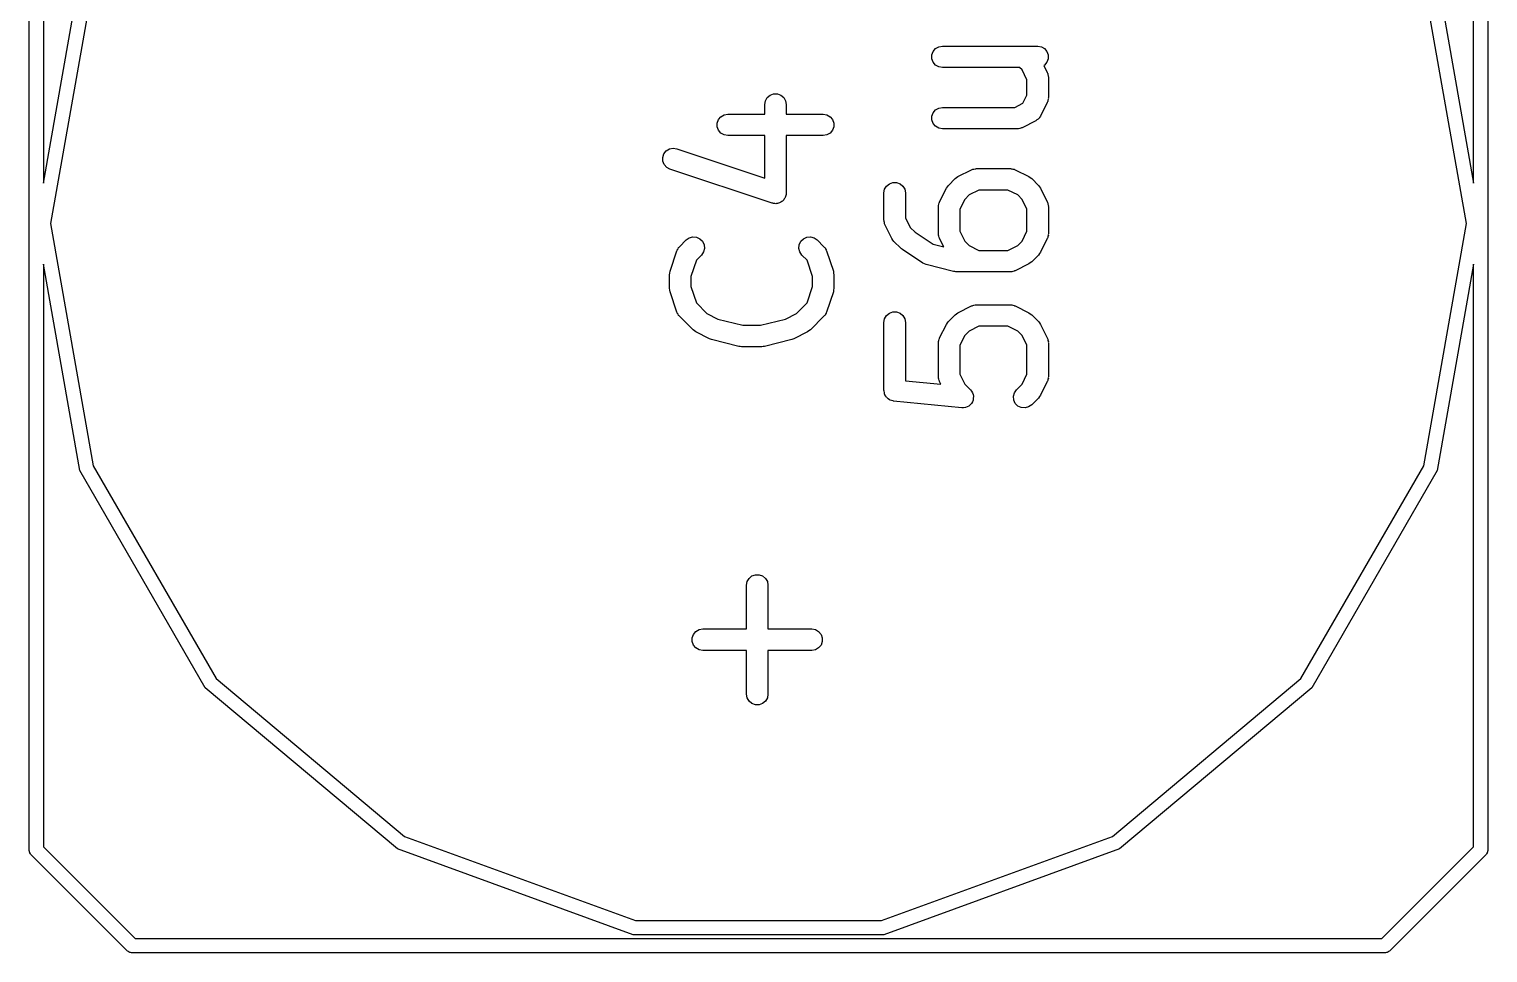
# Model space of a CAD drawing. Extents: x 1 to 57, y -99 to 45.
# Drawn here: x 12.9 to 23.1, y -59.6 to -53.14 of the extents above; entities that cross this region are included whole.
import ezdxf

# ---------------------------------------------------------------- set-up
doc = ezdxf.new("R2010")
doc.units = 0
doc.header["$MEASUREMENT"] = 0
doc.layers.add('BLACK', color=7, linetype='CONTINUOUS')

msp = doc.modelspace()

# ---------------------------------------------------------------- linework, layer by layer
at = {"layer": 'Black'}
for p, q in [((12.9, -58.88), (12.9, -49.45)), ((23.1, -49.45), (23.1, -58.88)), ((13, -49.5), (13, -54.2164)), ((23, -54.2164), (23, -49.5)), ((13, -54.2164), (13.2546, -52.7728)), ((13.3485, -52.807), (13.05, -54.5)), ((22.95, -54.5), (22.6515, -52.807)), ((22.7454, -52.7728), (23, -54.2164)), ((19.2119, -53.3203), (19.2208, -53.2958)), ((19.2119, -53.3464), (19.2119, -53.3203)), ((19.2208, -53.2958), (19.2375, -53.2759)), ((19.2375, -53.2759), (19.2601, -53.2629)), ((19.2601, -53.2629), (19.2857, -53.2583)), ((19.2857, -53.2583), (19.9524, -53.2583)), ((19.9524, -53.2583), (19.978, -53.2629)), ((19.978, -53.2629), (20.0006, -53.2759)), ((20.0006, -53.2759), (20.0173, -53.2958)), ((20.0173, -53.2958), (20.0262, -53.3203)), ((20.0262, -53.3203), (20.0262, -53.3464)), ((19.2208, -53.3708), (19.2119, -53.3464)), ((19.2375, -53.3908), (19.2208, -53.3708)), ((19.2601, -53.4038), (19.2375, -53.3908)), ((19.2857, -53.4083), (19.2601, -53.4038)), ((19.8261, -53.4083), (19.2857, -53.4083)), ((19.8431, -53.4254), (19.8261, -53.4083)), ((19.8774, -53.4939), (19.8431, -53.4254)), ((20.0006, -53.3908), (19.9951, -53.3939)), ((19.9951, -53.3939), (20.0195, -53.4426)), ((20.0173, -53.3708), (20.0006, -53.3908)), ((20.0262, -53.3464), (20.0173, -53.3708)), ((20.0195, -53.4426), (20.0207, -53.4468)), ((20.0207, -53.4468), (20.0229, -53.4505)), ((19.8774, -53.6013), (19.8774, -53.4939)), ((20.0229, -53.4505), (20.0244, -53.4592)), ((20.0244, -53.4592), (20.0269, -53.4676)), ((20.0269, -53.4676), (20.0266, -53.4719)), ((20.0266, -53.4719), (20.0274, -53.4762)), ((20.0274, -53.4762), (20.0274, -53.619)), ((18.044, -53.6667), (18.0486, -53.641)), ((18.0486, -53.641), (18.0616, -53.6185)), ((18.0616, -53.6185), (18.0815, -53.6017)), ((18.0815, -53.6017), (18.106, -53.5928)), ((18.106, -53.5928), (18.1321, -53.5928)), ((18.1321, -53.5928), (18.1565, -53.6017)), ((18.1565, -53.6017), (18.1765, -53.6185)), ((18.1765, -53.6185), (18.1895, -53.641)), ((18.1895, -53.641), (18.194, -53.6667)), ((19.8489, -53.6584), (19.8774, -53.6013)), ((20.0207, -53.6484), (20.0195, -53.6526)), ((20.0229, -53.6447), (20.0207, -53.6484)), ((20.0244, -53.636), (20.0229, -53.6447)), ((20.0269, -53.6276), (20.0244, -53.636)), ((20.0274, -53.619), (20.0266, -53.6233)), ((20.0266, -53.6233), (20.0269, -53.6276)), ((17.7208, -53.772), (17.7375, -53.7521)), ((17.7375, -53.7521), (17.7601, -53.739)), ((17.7601, -53.739), (17.7857, -53.7345)), ((17.7857, -53.7345), (18.044, -53.7345)), ((18.044, -53.7345), (18.044, -53.6667)), ((18.194, -53.6667), (18.194, -53.7345)), ((18.194, -53.7345), (18.4524, -53.7345)), ((18.4524, -53.7345), (18.478, -53.739)), ((18.478, -53.739), (18.5006, -53.7521)), ((18.5006, -53.7521), (18.5173, -53.772)), ((19.2119, -53.7489), (19.2208, -53.7244)), ((19.2119, -53.7749), (19.2119, -53.7489)), ((19.2208, -53.7244), (19.2375, -53.7045)), ((19.2375, -53.7045), (19.2601, -53.6914)), ((19.2601, -53.6914), (19.2857, -53.6869)), ((19.2857, -53.6869), (19.7918, -53.6869)), ((19.7918, -53.6869), (19.8489, -53.6584)), ((19.9718, -53.7478), (19.9653, -53.7567)), ((20.0195, -53.6526), (19.9718, -53.7478)), ((17.7119, -53.7965), (17.7208, -53.772)), ((17.7119, -53.8225), (17.7119, -53.7965)), ((17.7208, -53.847), (17.7119, -53.8225)), ((17.7375, -53.867), (17.7208, -53.847)), ((18.5173, -53.847), (18.5006, -53.867)), ((18.5173, -53.772), (18.5262, -53.7965)), ((18.5262, -53.8225), (18.5173, -53.847)), ((18.5262, -53.7965), (18.5262, -53.8225)), ((19.2208, -53.7994), (19.2119, -53.7749)), ((19.2375, -53.8194), (19.2208, -53.7994)), ((19.2601, -53.8324), (19.2375, -53.8194)), ((19.2857, -53.8369), (19.2601, -53.8324)), ((19.8095, -53.8369), (19.2857, -53.8369)), ((19.8138, -53.8362), (19.8095, -53.8369)), ((19.8181, -53.8364), (19.8138, -53.8362)), ((19.8265, -53.8339), (19.8181, -53.8364)), ((19.8352, -53.8324), (19.8265, -53.8339)), ((19.8389, -53.8302), (19.8352, -53.8324)), ((19.8431, -53.829), (19.8389, -53.8302)), ((19.9383, -53.7814), (19.8431, -53.829)), ((19.9471, -53.7748), (19.9383, -53.7814)), ((19.9563, -53.7687), (19.9471, -53.7748)), ((19.9576, -53.7671), (19.9563, -53.7687)), ((19.9592, -53.7659), (19.9576, -53.7671)), ((19.9653, -53.7567), (19.9592, -53.7659)), ((17.7601, -53.88), (17.7375, -53.867)), ((17.7857, -53.8845), (17.7601, -53.88)), ((18.044, -53.8845), (17.7857, -53.8845)), ((18.044, -54.1817), (18.044, -53.8845)), ((18.4524, -53.8845), (18.194, -53.8845)), ((18.194, -53.8845), (18.194, -54.2857)), ((18.478, -53.88), (18.4524, -53.8845)), ((18.5006, -53.867), (18.478, -53.88)), ((17.3306, -54.0366), (17.3388, -54.0119)), ((17.3313, -54.0627), (17.3306, -54.0366)), ((17.3388, -54.0119), (17.355, -53.9915)), ((17.355, -53.9915), (17.3772, -53.9779)), ((17.3772, -53.9779), (17.4027, -53.9726)), ((17.4027, -53.9726), (17.4285, -53.9765)), ((17.4285, -53.9765), (18.044, -54.1817)), ((17.3409, -54.0869), (17.3313, -54.0627)), ((17.3581, -54.1064), (17.3409, -54.0869)), ((17.381, -54.1188), (17.3581, -54.1064)), ((18.0953, -54.3569), (17.381, -54.1188)), ((19.395, -54.171), (19.4903, -54.1234)), ((19.4903, -54.1234), (19.4944, -54.1222)), ((19.4944, -54.1222), (19.4982, -54.12)), ((19.4982, -54.12), (19.5068, -54.1185)), ((19.5068, -54.1185), (19.5152, -54.116)), ((19.5152, -54.116), (19.5196, -54.1162)), ((19.5196, -54.1162), (19.5238, -54.1155)), ((19.5238, -54.1155), (19.7619, -54.1155)), ((19.7619, -54.1155), (19.7662, -54.1162)), ((19.7662, -54.1162), (19.7705, -54.116)), ((19.7705, -54.116), (19.7789, -54.1185)), ((19.7789, -54.1185), (19.7876, -54.12)), ((19.7876, -54.12), (19.7913, -54.1222)), ((19.7913, -54.1222), (19.7954, -54.1234)), ((19.7954, -54.1234), (19.8907, -54.171)), ((18.8774, -54.2857), (18.8819, -54.2601)), ((18.8819, -54.2601), (18.8949, -54.2375)), ((18.8949, -54.2375), (18.9149, -54.2208)), ((18.9149, -54.2208), (18.9394, -54.2119)), ((18.9394, -54.2119), (18.9654, -54.2119)), ((18.9654, -54.2119), (18.9899, -54.2208)), ((18.9899, -54.2208), (19.0098, -54.2375)), ((19.0098, -54.2375), (19.0229, -54.2601)), ((19.0229, -54.2601), (19.0274, -54.2857)), ((19.2663, -54.3474), (19.3139, -54.2522)), ((19.3139, -54.2522), (19.321, -54.2425)), ((19.321, -54.2425), (19.3279, -54.2327)), ((19.3279, -54.2327), (19.3755, -54.1851)), ((19.3755, -54.1851), (19.3854, -54.1782)), ((19.3854, -54.1782), (19.395, -54.171)), ((19.8907, -54.171), (19.9003, -54.1782)), ((19.9003, -54.1782), (19.9102, -54.1851)), ((19.9102, -54.1851), (19.9578, -54.2327)), ((19.9578, -54.2327), (19.9647, -54.2425)), ((19.9647, -54.2425), (19.9718, -54.2522)), ((19.9718, -54.2522), (20.0195, -54.3474)), ((18.1008, -54.3577), (18.0953, -54.3569)), ((18.106, -54.3596), (18.1008, -54.3577)), ((18.1136, -54.3596), (18.106, -54.3596)), ((18.1211, -54.3607), (18.1136, -54.3596)), ((18.1265, -54.3596), (18.1211, -54.3607)), ((18.1321, -54.3596), (18.1265, -54.3596)), ((18.1392, -54.357), (18.1321, -54.3596)), ((18.1466, -54.3555), (18.1392, -54.357)), ((18.1513, -54.3526), (18.1466, -54.3555)), ((18.1565, -54.3507), (18.1513, -54.3526)), ((18.1624, -54.3458), (18.1565, -54.3507)), ((18.1688, -54.3418), (18.1624, -54.3458)), ((18.1723, -54.3375), (18.1688, -54.3418)), ((18.1765, -54.3339), (18.1723, -54.3375)), ((18.1803, -54.3274), (18.1765, -54.3339)), ((18.185, -54.3214), (18.1803, -54.3274)), ((18.1868, -54.3162), (18.185, -54.3214)), ((18.1895, -54.3114), (18.1868, -54.3162)), ((18.1908, -54.3039), (18.1895, -54.3114)), ((18.1932, -54.2967), (18.1908, -54.3039)), ((18.194, -54.2857), (18.1931, -54.2912)), ((18.1931, -54.2912), (18.1932, -54.2967)), ((18.8774, -54.4762), (18.8774, -54.2857)), ((19.0274, -54.2857), (19.0274, -54.4585)), ((19.2588, -54.3724), (19.2613, -54.364)), ((19.2613, -54.364), (19.2629, -54.3553)), ((19.2629, -54.3553), (19.265, -54.3516)), ((19.265, -54.3516), (19.2663, -54.3474)), ((19.4426, -54.3301), (19.4083, -54.3987)), ((19.473, -54.2997), (19.4426, -54.3301)), ((19.5415, -54.2655), (19.473, -54.2997)), ((19.7442, -54.2655), (19.5415, -54.2655)), ((19.8127, -54.2997), (19.7442, -54.2655)), ((19.8431, -54.3301), (19.8127, -54.2997)), ((19.8774, -54.3987), (19.8431, -54.3301)), ((20.0195, -54.3474), (20.0207, -54.3516)), ((20.0207, -54.3516), (20.0229, -54.3553)), ((20.0229, -54.3553), (20.0244, -54.364)), ((20.0244, -54.364), (20.0269, -54.3724)), ((19.0274, -54.4585), (19.0616, -54.527)), ((19.2583, -54.381), (19.2591, -54.3767)), ((19.2583, -54.5714), (19.2583, -54.381)), ((19.2591, -54.3767), (19.2588, -54.3724)), ((19.4083, -54.3987), (19.4083, -54.5537)), ((19.8774, -54.5537), (19.8774, -54.3987)), ((20.0269, -54.3724), (20.0266, -54.3767)), ((20.0266, -54.3767), (20.0274, -54.381)), ((20.0274, -54.381), (20.0274, -54.5714)), ((13.05, -54.5), (13.3485, -56.193)), ((18.8781, -54.4804), (18.8774, -54.4762)), ((18.8779, -54.4848), (18.8781, -54.4804)), ((18.8804, -54.4932), (18.8779, -54.4848)), ((18.8819, -54.5018), (18.8804, -54.4932)), ((18.8841, -54.5056), (18.8819, -54.5018)), ((18.8853, -54.5097), (18.8841, -54.5056)), ((18.9329, -54.605), (18.8853, -54.5097)), ((19.0616, -54.527), (19.0954, -54.5608)), ((19.0954, -54.5608), (19.2213, -54.6447)), ((19.4083, -54.5537), (19.4426, -54.6222)), ((19.8431, -54.6222), (19.8774, -54.5537)), ((22.6515, -56.193), (22.95, -54.5)), ((17.4371, -54.6754), (17.4413, -54.6677)), ((17.4413, -54.6677), (17.4445, -54.6648)), ((17.4445, -54.6648), (17.447, -54.6613)), ((17.447, -54.6613), (17.4946, -54.6136)), ((17.4946, -54.6136), (17.5159, -54.5987)), ((17.5159, -54.5987), (17.5411, -54.592)), ((17.5411, -54.592), (17.567, -54.5942)), ((17.567, -54.5942), (17.5906, -54.6052)), ((17.5906, -54.6052), (17.6091, -54.6236)), ((17.6091, -54.6236), (17.6201, -54.6473)), ((17.6201, -54.6473), (17.6223, -54.6732)), ((18.2824, -54.6732), (18.2847, -54.6473)), ((18.2847, -54.6473), (18.2957, -54.6236)), ((18.2957, -54.6236), (18.3141, -54.6052)), ((18.3141, -54.6052), (18.3377, -54.5942)), ((18.3377, -54.5942), (18.3637, -54.592)), ((18.3637, -54.592), (18.3888, -54.5987)), ((18.3888, -54.5987), (18.4102, -54.6136)), ((18.4102, -54.6136), (18.4578, -54.6613)), ((18.4578, -54.6613), (18.4603, -54.6648)), ((18.4603, -54.6648), (18.4635, -54.6677)), ((18.4635, -54.6677), (18.4677, -54.6754)), ((18.9401, -54.6146), (18.9329, -54.605)), ((18.947, -54.6245), (18.9401, -54.6146)), ((18.9946, -54.6721), (18.947, -54.6245)), ((19.2213, -54.6447), (19.2954, -54.6632)), ((19.2591, -54.5757), (19.2583, -54.5714)), ((19.2588, -54.58), (19.2591, -54.5757)), ((19.2613, -54.5884), (19.2588, -54.58)), ((19.2629, -54.5971), (19.2613, -54.5884)), ((19.265, -54.6008), (19.2629, -54.5971)), ((19.2663, -54.605), (19.265, -54.6008)), ((19.2954, -54.6632), (19.2663, -54.605)), ((19.4426, -54.6222), (19.473, -54.6526)), ((19.473, -54.6526), (19.5415, -54.6869)), ((19.7442, -54.6869), (19.8127, -54.6526)), ((19.8127, -54.6526), (19.8431, -54.6222)), ((20.0195, -54.605), (19.9718, -54.7002)), ((20.0207, -54.6008), (20.0195, -54.605)), ((20.0229, -54.5971), (20.0207, -54.6008)), ((20.0244, -54.5884), (20.0229, -54.5971)), ((20.0269, -54.58), (20.0244, -54.5884)), ((20.0274, -54.5714), (20.0266, -54.5757)), ((20.0266, -54.5757), (20.0269, -54.58)), ((17.3812, -54.8334), (17.4288, -54.6906)), ((17.4288, -54.6906), (17.4309, -54.6868)), ((17.4309, -54.6868), (17.432, -54.6826)), ((17.432, -54.6826), (17.4371, -54.6754)), ((17.5656, -54.7548), (17.5274, -54.8693)), ((17.6007, -54.7197), (17.5656, -54.7548)), ((17.6156, -54.6984), (17.6007, -54.7197)), ((17.6223, -54.6732), (17.6156, -54.6984)), ((18.2892, -54.6984), (18.2824, -54.6732)), ((18.3041, -54.7197), (18.2892, -54.6984)), ((18.3392, -54.7548), (18.3041, -54.7197)), ((18.3774, -54.8693), (18.3392, -54.7548)), ((18.4677, -54.6754), (18.4727, -54.6826)), ((18.4727, -54.6826), (18.4739, -54.6868)), ((18.4739, -54.6868), (18.4759, -54.6906)), ((18.4759, -54.6906), (18.5235, -54.8334)), ((19.0007, -54.6763), (18.9946, -54.6721)), ((19.006, -54.6815), (19.0007, -54.6763)), ((19.1489, -54.7767), (19.006, -54.6815)), ((19.5415, -54.6869), (19.7442, -54.6869)), ((19.9102, -54.7673), (19.9003, -54.7742)), ((19.9578, -54.7197), (19.9102, -54.7673)), ((19.9647, -54.7099), (19.9578, -54.7197)), ((19.9718, -54.7002), (19.9647, -54.7099)), ((13.2546, -56.2272), (13, -54.7836)), ((13, -54.7836), (13, -58.8593)), ((17.3774, -54.8571), (17.3795, -54.8453)), ((17.3774, -54.9524), (17.3774, -54.8571)), ((17.3795, -54.8453), (17.3812, -54.8334)), ((17.5274, -54.8693), (17.5274, -54.9402)), ((18.3774, -54.9402), (18.3774, -54.8693)), ((18.5235, -54.8334), (18.5253, -54.8453)), ((18.5253, -54.8453), (18.5274, -54.8571)), ((18.5274, -54.8571), (18.5274, -54.9524)), ((19.1606, -54.7818), (19.1489, -54.7767)), ((19.1723, -54.787), (19.1606, -54.7818)), ((19.3628, -54.8347), (19.1723, -54.787)), ((19.3719, -54.8353), (19.3628, -54.8347)), ((19.381, -54.8369), (19.3719, -54.8353)), ((19.7619, -54.8369), (19.381, -54.8369)), ((19.7662, -54.8362), (19.7619, -54.8369)), ((19.7705, -54.8364), (19.7662, -54.8362)), ((19.7789, -54.8339), (19.7705, -54.8364)), ((19.7876, -54.8324), (19.7789, -54.8339)), ((19.7913, -54.8302), (19.7876, -54.8324)), ((19.7954, -54.829), (19.7913, -54.8302)), ((19.8907, -54.7814), (19.7954, -54.829)), ((19.9003, -54.7742), (19.8907, -54.7814)), ((23, -54.7836), (22.7454, -56.2272)), ((23, -58.8593), (23, -54.7836)), ((17.3795, -54.9642), (17.3774, -54.9524)), ((17.3812, -54.9761), (17.3795, -54.9642)), ((17.4288, -55.119), (17.3812, -54.9761)), ((17.5274, -54.9402), (17.5656, -55.0547)), ((18.3392, -55.0547), (18.3774, -54.9402)), ((18.5235, -54.9761), (18.4759, -55.119)), ((18.5253, -54.9642), (18.5235, -54.9761)), ((18.5274, -54.9524), (18.5253, -54.9642)), ((17.5656, -55.0547), (17.6397, -55.1288)), ((18.2651, -55.1288), (18.3392, -55.0547)), ((19.395, -55.1234), (19.4903, -55.0758)), ((19.4903, -55.0758), (19.4944, -55.0745)), ((19.4944, -55.0745), (19.4982, -55.0724)), ((19.4982, -55.0724), (19.5068, -55.0709)), ((19.5068, -55.0709), (19.5152, -55.0683)), ((19.5152, -55.0683), (19.5196, -55.0686)), ((19.5196, -55.0686), (19.5238, -55.0679)), ((19.5238, -55.0679), (19.7619, -55.0679)), ((19.7619, -55.0679), (19.7662, -55.0686)), ((19.7662, -55.0686), (19.7705, -55.0683)), ((19.7705, -55.0683), (19.7789, -55.0709)), ((19.7789, -55.0709), (19.7876, -55.0724)), ((19.7876, -55.0724), (19.7913, -55.0745)), ((19.7913, -55.0745), (19.7954, -55.0758)), ((19.7954, -55.0758), (19.8907, -55.1234)), ((17.4309, -55.1228), (17.4288, -55.119)), ((17.432, -55.1269), (17.4309, -55.1228)), ((17.4371, -55.1341), (17.432, -55.1269)), ((17.4413, -55.1419), (17.4371, -55.1341)), ((17.4445, -55.1447), (17.4413, -55.1419)), ((17.447, -55.1483), (17.4445, -55.1447)), ((17.5422, -55.2435), (17.447, -55.1483)), ((17.6397, -55.1288), (17.7167, -55.1673)), ((17.7167, -55.1673), (17.8902, -55.2107)), ((18.0146, -55.2107), (18.1881, -55.1673)), ((18.1881, -55.1673), (18.2651, -55.1288)), ((18.4578, -55.1483), (18.3626, -55.2435)), ((18.4603, -55.1447), (18.4578, -55.1483)), ((18.4635, -55.1419), (18.4603, -55.1447)), ((18.4677, -55.1341), (18.4635, -55.1419)), ((18.4727, -55.1269), (18.4677, -55.1341)), ((18.4739, -55.1228), (18.4727, -55.1269)), ((18.4759, -55.119), (18.4739, -55.1228)), ((18.8774, -55.1905), (18.8819, -55.1648)), ((18.8819, -55.1648), (18.8949, -55.1423)), ((18.8949, -55.1423), (18.9149, -55.1255)), ((18.9149, -55.1255), (18.9394, -55.1166)), ((18.9394, -55.1166), (18.9654, -55.1166)), ((18.9654, -55.1166), (18.9899, -55.1255)), ((18.9899, -55.1255), (19.0098, -55.1423)), ((19.0098, -55.1423), (19.0229, -55.1648)), ((19.0229, -55.1648), (19.0274, -55.1905)), ((19.3279, -55.1851), (19.3755, -55.1374)), ((19.3755, -55.1374), (19.3854, -55.1306)), ((19.3854, -55.1306), (19.395, -55.1234)), ((19.8907, -55.1234), (19.9003, -55.1306)), ((19.9003, -55.1306), (19.9102, -55.1374)), ((19.9102, -55.1374), (19.9578, -55.1851)), ((17.552, -55.2504), (17.5422, -55.2435)), ((17.5617, -55.2576), (17.552, -55.2504)), ((17.6569, -55.3052), (17.5617, -55.2576)), ((17.8902, -55.2107), (18.0146, -55.2107)), ((18.3431, -55.2576), (18.2478, -55.3052)), ((18.3527, -55.2504), (18.3431, -55.2576)), ((18.3626, -55.2435), (18.3527, -55.2504)), ((18.8774, -55.6667), (18.8774, -55.1905)), ((19.0274, -55.1905), (19.0274, -55.5988)), ((19.2663, -55.2998), (19.3139, -55.2046)), ((19.3139, -55.2046), (19.321, -55.1949)), ((19.321, -55.1949), (19.3279, -55.1851)), ((19.4426, -55.2825), (19.4083, -55.351)), ((19.473, -55.2521), (19.4426, -55.2825)), ((19.5415, -55.2179), (19.473, -55.2521)), ((19.7442, -55.2179), (19.5415, -55.2179)), ((19.8127, -55.2521), (19.7442, -55.2179)), ((19.8431, -55.2825), (19.8127, -55.2521)), ((19.8774, -55.351), (19.8431, -55.2825)), ((19.9578, -55.1851), (19.9647, -55.1949)), ((19.9647, -55.1949), (19.9718, -55.2046)), ((19.9718, -55.2046), (20.0195, -55.2998)), ((17.6648, -55.3075), (17.6569, -55.3052)), ((17.6723, -55.3109), (17.6648, -55.3075)), ((17.8628, -55.3585), (17.6723, -55.3109)), ((17.8719, -55.3591), (17.8628, -55.3585)), ((17.881, -55.3607), (17.8719, -55.3591)), ((18.0238, -55.3607), (17.881, -55.3607)), ((18.0328, -55.3591), (18.0238, -55.3607)), ((18.042, -55.3585), (18.0328, -55.3591)), ((18.2325, -55.3109), (18.042, -55.3585)), ((18.24, -55.3075), (18.2325, -55.3109)), ((18.2478, -55.3052), (18.24, -55.3075)), ((19.2583, -55.3333), (19.2591, -55.3291)), ((19.2583, -55.5714), (19.2583, -55.3333)), ((19.2588, -55.3248), (19.2613, -55.3163)), ((19.2591, -55.3291), (19.2588, -55.3248)), ((19.2613, -55.3163), (19.2629, -55.3077)), ((19.2629, -55.3077), (19.265, -55.3039)), ((19.265, -55.3039), (19.2663, -55.2998)), ((19.4083, -55.351), (19.4083, -55.5537)), ((19.8774, -55.5537), (19.8774, -55.351)), ((20.0195, -55.2998), (20.0207, -55.3039)), ((20.0207, -55.3039), (20.0229, -55.3077)), ((20.0229, -55.3077), (20.0244, -55.3163)), ((20.0244, -55.3163), (20.0269, -55.3248)), ((20.0269, -55.3248), (20.0266, -55.3291)), ((20.0266, -55.3291), (20.0274, -55.3333)), ((20.0274, -55.3333), (20.0274, -55.5714)), ((19.2591, -55.5757), (19.2583, -55.5714)), ((19.2588, -55.58), (19.2591, -55.5757)), ((19.2613, -55.5884), (19.2588, -55.58)), ((19.2629, -55.5971), (19.2613, -55.5884)), ((19.4083, -55.5537), (19.4426, -55.6222)), ((19.8431, -55.6222), (19.8774, -55.5537)), ((20.0244, -55.5884), (20.0229, -55.5971)), ((20.0269, -55.58), (20.0244, -55.5884)), ((20.0274, -55.5714), (20.0266, -55.5757)), ((20.0266, -55.5757), (20.0269, -55.58)), ((18.8779, -55.6695), (18.8774, -55.6667)), ((18.8776, -55.6723), (18.8779, -55.6695)), ((18.8801, -55.6822), (18.8776, -55.6723)), ((18.8819, -55.6923), (18.8801, -55.6822)), ((19.0274, -55.5988), (19.2756, -55.6236)), ((19.265, -55.6008), (19.2629, -55.5971)), ((19.2663, -55.605), (19.265, -55.6008)), ((19.2756, -55.6236), (19.2663, -55.605)), ((19.4426, -55.6222), (19.4816, -55.6613)), ((19.4816, -55.6613), (19.4819, -55.6616)), ((19.4819, -55.6616), (19.4823, -55.6619)), ((19.4823, -55.6619), (19.4893, -55.6723)), ((19.4893, -55.6723), (19.4965, -55.6826)), ((19.4965, -55.6826), (19.4967, -55.683)), ((19.4967, -55.683), (19.4969, -55.6834)), ((19.4969, -55.6834), (19.5, -55.6956)), ((19.7824, -55.7077), (19.7892, -55.6826)), ((19.7892, -55.6826), (19.8041, -55.6613)), ((19.8041, -55.6613), (19.8431, -55.6222)), ((20.0195, -55.605), (19.9718, -55.7002)), ((20.0207, -55.6008), (20.0195, -55.605)), ((20.0229, -55.5971), (20.0207, -55.6008)), ((18.8833, -55.6948), (18.8819, -55.6923)), ((18.884, -55.6975), (18.8833, -55.6948)), ((18.8898, -55.706), (18.884, -55.6975)), ((18.8949, -55.7149), (18.8898, -55.706)), ((18.8971, -55.7167), (18.8949, -55.7149)), ((18.8987, -55.719), (18.8971, -55.7167)), ((18.907, -55.725), (18.8987, -55.719)), ((18.9149, -55.7316), (18.907, -55.725)), ((18.9175, -55.7326), (18.9149, -55.7316)), ((18.9198, -55.7342), (18.9175, -55.7326)), ((18.9297, -55.737), (18.9198, -55.7342)), ((18.9394, -55.7405), (18.9297, -55.737)), ((18.9422, -55.7405), (18.9394, -55.7405)), ((18.9449, -55.7413), (18.9422, -55.7405)), ((19.4211, -55.7889), (18.9449, -55.7413)), ((19.4216, -55.7889), (19.4211, -55.7889)), ((19.422, -55.789), (19.4216, -55.7889)), ((19.4345, -55.7879), (19.422, -55.789)), ((19.4471, -55.787), (19.4345, -55.7879)), ((19.4475, -55.7868), (19.4471, -55.787)), ((19.448, -55.7867), (19.4475, -55.7868)), ((19.4594, -55.7814), (19.448, -55.7867)), ((19.4708, -55.7763), (19.4594, -55.7814)), ((19.4712, -55.7759), (19.4708, -55.7763)), ((19.4716, -55.7757), (19.4712, -55.7759)), ((19.4805, -55.7668), (19.4716, -55.7757)), ((19.4895, -55.7581), (19.4805, -55.7668)), ((19.4897, -55.7576), (19.4895, -55.7581)), ((19.49, -55.7573), (19.4897, -55.7576)), ((19.4953, -55.7459), (19.49, -55.7573)), ((19.5008, -55.7346), (19.4953, -55.7459)), ((19.5, -55.6956), (19.5033, -55.7077)), ((19.501, -55.7337), (19.5008, -55.7341)), ((19.5008, -55.7341), (19.5008, -55.7346)), ((19.5021, -55.7212), (19.501, -55.7337)), ((19.5034, -55.7087), (19.5021, -55.7212)), ((19.5033, -55.7077), (19.5032, -55.7082)), ((19.5032, -55.7082), (19.5034, -55.7087)), ((19.7847, -55.7337), (19.7824, -55.7077)), ((19.7957, -55.7573), (19.7847, -55.7337)), ((19.8141, -55.7757), (19.7957, -55.7573)), ((19.8377, -55.7867), (19.8141, -55.7757)), ((19.8637, -55.789), (19.8377, -55.7867)), ((19.8888, -55.7823), (19.8637, -55.789)), ((19.9102, -55.7673), (19.8888, -55.7823)), ((19.9578, -55.7197), (19.9102, -55.7673)), ((19.9647, -55.7099), (19.9578, -55.7197)), ((19.9718, -55.7002), (19.9647, -55.7099)), ((13.3485, -56.193), (14.2081, -57.6818)), ((21.7919, -57.6818), (22.6515, -56.193)), ((14.1315, -57.7461), (13.2546, -56.2272)), ((22.7454, -56.2272), (21.8685, -57.7461)), ((17.9164, -57.029), (17.921, -57.0034)), ((17.921, -57.0034), (17.934, -56.9808)), ((17.934, -56.9808), (17.9539, -56.9641)), ((17.9539, -56.9641), (17.9784, -56.9552)), ((17.9784, -56.9552), (18.0045, -56.9552)), ((18.0045, -56.9552), (18.0289, -56.9641)), ((18.0289, -56.9641), (18.0489, -56.9808)), ((18.0489, -56.9808), (18.0619, -57.0034)), ((18.0619, -57.0034), (18.0664, -57.029)), ((17.9164, -57.335), (17.9164, -57.029)), ((18.0664, -57.029), (18.0664, -57.335)), ((17.5366, -57.397), (17.5455, -57.3725)), ((17.5366, -57.423), (17.5366, -57.397)), ((17.5455, -57.4475), (17.5366, -57.423)), ((17.5455, -57.3725), (17.5623, -57.3525)), ((17.5623, -57.3525), (17.5848, -57.3395)), ((17.5848, -57.3395), (17.6105, -57.335)), ((17.6105, -57.335), (17.9164, -57.335)), ((18.0664, -57.335), (18.3724, -57.335)), ((18.3724, -57.335), (18.398, -57.3395)), ((18.398, -57.3395), (18.4206, -57.3525)), ((18.4206, -57.3525), (18.4373, -57.3725)), ((18.4373, -57.3725), (18.4462, -57.397)), ((18.4462, -57.423), (18.4373, -57.4475)), ((18.4462, -57.397), (18.4462, -57.423)), ((17.5623, -57.4675), (17.5455, -57.4475)), ((17.5848, -57.4805), (17.5623, -57.4675)), ((17.6105, -57.485), (17.5848, -57.4805)), ((17.9164, -57.485), (17.6105, -57.485)), ((17.9164, -57.791), (17.9164, -57.485)), ((18.3724, -57.485), (18.0664, -57.485)), ((18.0664, -57.485), (18.0664, -57.791)), ((18.398, -57.4805), (18.3724, -57.485)), ((18.4206, -57.4675), (18.398, -57.4805)), ((18.4373, -57.4475), (18.4206, -57.4675)), ((14.2081, -57.6818), (15.525, -58.7868)), ((20.475, -58.7868), (21.7919, -57.6818)), ((15.475, -58.8734), (14.1315, -57.7461)), ((17.921, -57.8166), (17.9164, -57.791)), ((17.934, -57.8392), (17.921, -57.8166)), ((18.0619, -57.8166), (18.0489, -57.8392)), ((18.0664, -57.791), (18.0619, -57.8166)), ((21.8685, -57.7461), (20.525, -58.8734)), ((17.9539, -57.8559), (17.934, -57.8392)), ((17.9784, -57.8648), (17.9539, -57.8559)), ((18.0045, -57.8648), (17.9784, -57.8648)), ((18.0289, -57.8559), (18.0045, -57.8648)), ((18.0489, -57.8392), (18.0289, -57.8559)), ((15.525, -58.7868), (17.1404, -59.3748)), ((18.8596, -59.3748), (20.475, -58.7868)), ((12.9004, -58.8822), (12.9, -58.88)), ((12.9002, -58.8844), (12.9004, -58.8822)), ((12.9019, -58.8907), (12.9002, -58.8844)), ((12.903, -58.8971), (12.9019, -58.8907)), ((12.9041, -58.899), (12.903, -58.8971)), ((12.9047, -58.9011), (12.9041, -58.899)), ((12.9084, -58.9065), (12.9047, -58.9011)), ((12.9117, -58.9121), (12.9084, -58.9065)), ((12.9134, -58.9136), (12.9117, -58.9121)), ((12.9146, -58.9154), (12.9134, -58.9136)), ((13.5846, -59.5854), (12.9146, -58.9154)), ((13, -58.8593), (13.6407, -59.5)), ((17.1231, -59.4733), (15.475, -58.8734)), ((20.525, -58.8734), (18.8769, -59.4733)), ((22.3593, -59.5), (23, -58.8593)), ((23.0854, -58.9154), (22.4154, -59.5854)), ((23.0866, -58.9136), (23.0854, -58.9154)), ((23.0883, -58.9121), (23.0866, -58.9136)), ((23.0916, -58.9065), (23.0883, -58.9121)), ((23.0953, -58.9011), (23.0916, -58.9065)), ((23.0959, -58.899), (23.0953, -58.9011)), ((23.097, -58.8971), (23.0959, -58.899)), ((23.0981, -58.8907), (23.097, -58.8971)), ((23.0998, -58.8844), (23.0981, -58.8907)), ((23.1, -58.88), (23.0996, -58.8822)), ((23.0996, -58.8822), (23.0998, -58.8844)), ((17.1404, -59.3748), (18.8596, -59.3748)), ((13.6407, -59.5), (22.3593, -59.5)), ((18.8769, -59.4733), (17.1231, -59.4733)), ((13.5864, -59.5866), (13.5846, -59.5854)), ((13.5879, -59.5883), (13.5864, -59.5866)), ((13.5935, -59.5916), (13.5879, -59.5883)), ((13.5989, -59.5953), (13.5935, -59.5916)), ((13.601, -59.5959), (13.5989, -59.5953)), ((13.6029, -59.597), (13.601, -59.5959)), ((13.6093, -59.5981), (13.6029, -59.597)), ((13.6156, -59.5998), (13.6093, -59.5981)), ((13.6178, -59.5996), (13.6156, -59.5998)), ((13.62, -59.6), (13.6178, -59.5996)), ((22.38, -59.6), (13.62, -59.6)), ((22.3822, -59.5996), (22.38, -59.6)), ((22.3844, -59.5998), (22.3822, -59.5996)), ((22.3907, -59.5981), (22.3844, -59.5998)), ((22.3971, -59.597), (22.3907, -59.5981)), ((22.399, -59.5959), (22.3971, -59.597)), ((22.4011, -59.5953), (22.399, -59.5959)), ((22.4065, -59.5916), (22.4011, -59.5953)), ((22.4121, -59.5883), (22.4065, -59.5916)), ((22.4136, -59.5866), (22.4121, -59.5883)), ((22.4154, -59.5854), (22.4136, -59.5866))]:
    msp.add_line(p, q, dxfattribs=at)

doc.saveas('drawing.dxf')
